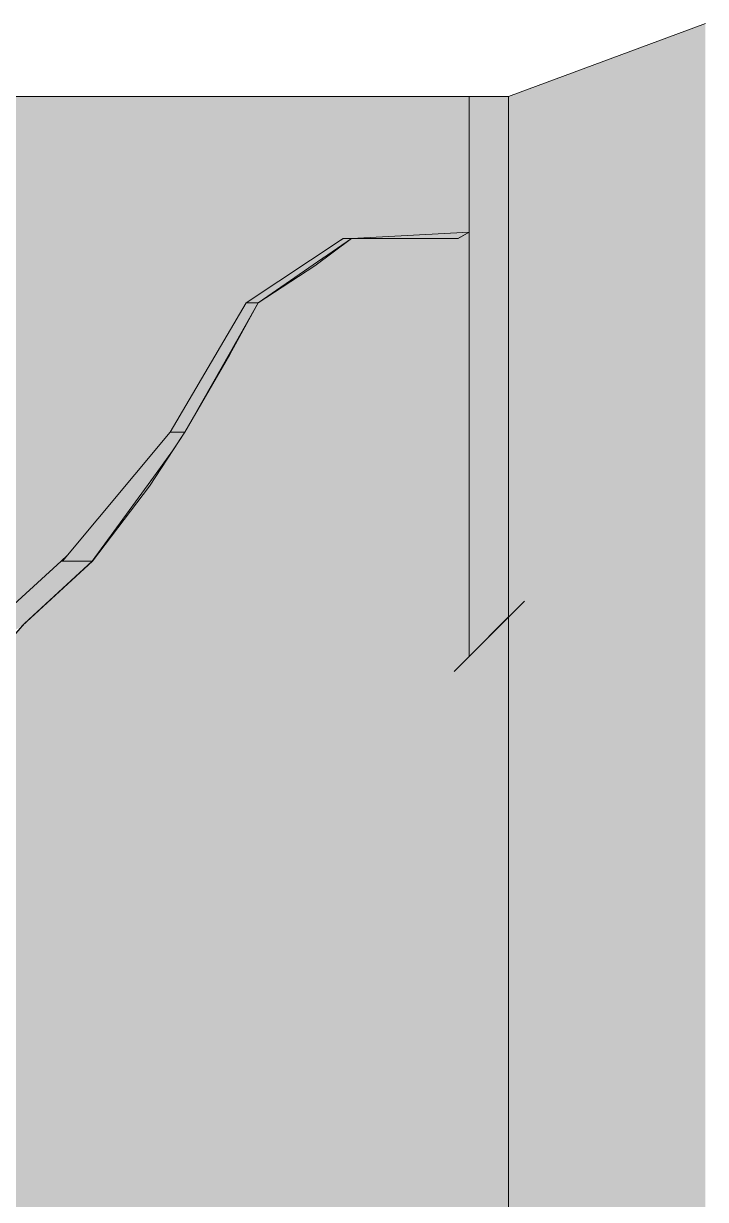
# Model space of a CAD drawing. Header units: centimetres. Extents: x -4381 to 5639, y -3920 to 4826.
# Drawn here: x 45.46 to 50.75, y 10.11 to 19.22 of the extents above; entities that cross this region are included whole.
import ezdxf
from ezdxf.xclip import XClip

# ---------------------------------------------------------------- set-up
doc = ezdxf.new("R2010")
doc.units = ezdxf.units.CM
doc.header["$MEASUREMENT"] = 0
doc.header["$XCLIPFRAME"] = 0
doc.set_wipeout_variables(frame=1)
doc.linetypes.add('Wipeout_Contour', pattern=[100, 0, -100])
for name, color, linetype in [('0- SITE', 7, 'Continuous'), ('Drawing & Figure', 7, 'Continuous'), ('Mur de clôture', 7, 'Continuous')]:
    doc.layers.add(name, color=color, linetype=linetype)
for name, color, linetype, lineweight in [('0- SITE_Pen_No__1', 7, 'Continuous', 5), ('0_Pen_No__1', 7, 'Continuous', 5), ('Mur de clôture_Pen_No__2', 8, 'Continuous', 5), ('Mur de clôture_Pen_No__7', 7, 'Continuous', 5)]:
    doc.layers.add(name, color=color, linetype=linetype, lineweight=lineweight)
for name, color, linetype, lineweight, true_color in [('0- SITE_Pen_No__158', 7, 'Continuous', 5, 0x7b6544), ('0- SITE_Pen_No__180', 7, 'Continuous', 5, 0xe2e3c6), ('0- SITE_Pen_No__61', 7, 'Continuous', 5, 0x6a6a6a)]:
    doc.layers.add(name, color=color, linetype=linetype, lineweight=lineweight, true_color=true_color)

# ---------------------------------------------------------------- blocks, each defined once
blk = doc.blocks.new('Drawing_9_9', base_point=(-322.8585, 10.6179))
at = {"layer": '0_Pen_No__1', "linetype": 'Continuous', "ltscale": 10}
for p, q in [((49.2205, 18.6562), (50.7464, 19.2218)), ((49.2205, 14.6235), (49.2205, 18.6562))]:
    blk.add_line(p, q, dxfattribs=at)
at = {"layer": 'Mur de clôture_Pen_No__7', "linetype": 'Continuous', "ltscale": 10}
blk.add_line((49.2205, 18.6562), (49.2205, 5.9179), dxfattribs=at)
at = {"color": 254, "linetype": 'Wipeout_Contour', "lineweight": 0, "ltscale": 156.048855}
blk.add_wipeout([(48.8267, 17.5562), (48.8292, 17.5562), (48.9149, 17.6046)], dxfattribs=at).dxf.layer = '0- SITE'
at = {"color": 254, "linetype": 'Wipeout_Contour', "lineweight": 0, "ltscale": 152.861813}
blk.add_wipeout([(47.9376, 17.5562), (47.7189, 17.3454), (48.0019, 17.5562)], dxfattribs=at).dxf.layer = '0- SITE'
at = {"color": 254, "linetype": 'Wipeout_Contour', "lineweight": 0, "ltscale": 150.462498}
blk.add_wipeout([(47.1855, 17.0562), (47.0602, 16.6574), (47.2786, 17.0562)], dxfattribs=at).dxf.layer = '0- SITE'
at = {"color": 254, "linetype": 'Wipeout_Contour', "lineweight": 0, "ltscale": 147.771743}
blk.add_wipeout([(46.4374, 15.6376), (46.7114, 16.0562), (46.5963, 16.0562)], dxfattribs=at).dxf.layer = '0- SITE'
at = {"layer": '0- SITE_Pen_No__158', "linetype": 'Continuous', "ltscale": 10}
for points in [[(47.1855, 17.0562), (47.0602, 16.6574), (47.2786, 17.0562)], [(46.4374, 15.6376), (46.7114, 16.0562), (46.5963, 16.0562)]]:
    blk.add_hatch(color=256, dxfattribs=at).paths.add_polyline_path(points)
at = {"layer": '0- SITE_Pen_No__61', "linetype": 'Continuous', "ltscale": 10}
for points in [[(48.8267, 17.5562), (48.8292, 17.5562), (48.9149, 17.6046)], [(47.9376, 17.5562), (47.7189, 17.3454), (48.0019, 17.5562)]]:
    blk.add_hatch(color=256, dxfattribs=at).paths.add_polyline_path(points)
at = {"color": 254, "linetype": 'Wipeout_Contour', "lineweight": 0, "ltscale": 194.650447}
blk.add_wipeout([(45.7631, 15.0562), (45.9951, 15.0562), (46.4374, 15.6376), (46.5963, 16.0562)], dxfattribs=at).dxf.layer = '0- SITE'
at = {"layer": '0- SITE_Pen_No__158', "linetype": 'Continuous', "ltscale": 10}
blk.add_hatch(color=256, dxfattribs=at).paths.add_polyline_path([(45.7631, 15.0562), (45.9951, 15.0562), (46.4374, 15.6376), (46.5963, 16.0562)])
at = {"color": 254, "linetype": 'Wipeout_Contour', "lineweight": 0, "ltscale": 198.667696}
blk.add_wipeout([(46.5963, 16.0562), (46.7114, 16.0562), (47.0602, 16.6574), (47.1855, 17.0562)], dxfattribs=at).dxf.layer = '0- SITE'
at = {"color": 254, "linetype": 'Wipeout_Contour', "lineweight": 0, "ltscale": 142.181505}
blk.add_wipeout([(45.7631, 15.0562), (44.6779, 14.0562), (44.684, 14.0562)], dxfattribs=at).dxf.layer = '0- SITE'
at = {"layer": '0- SITE_Pen_No__158', "linetype": 'Continuous', "ltscale": 10}
for points in [[(46.5963, 16.0562), (46.7114, 16.0562), (47.0602, 16.6574), (47.1855, 17.0562)], [(45.7631, 15.0562), (44.6779, 14.0562), (44.684, 14.0562)]]:
    blk.add_hatch(color=256, dxfattribs=at).paths.add_polyline_path(points)
at = {"color": 254, "linetype": 'Wipeout_Contour', "lineweight": 0, "ltscale": 202.283372}
blk.add_wipeout([(47.9376, 17.5562), (47.1855, 17.0562), (47.2786, 17.0562), (47.7189, 17.3454)], dxfattribs=at).dxf.layer = '0- SITE'
at = {"color": 254, "linetype": 'Wipeout_Contour', "lineweight": 0, "ltscale": 142.136572}
blk.add_wipeout([(45.7532, 15.0562), (44.6593, 14.0562), (44.6628, 14.0562)], dxfattribs=at).dxf.layer = '0- SITE'
at = {"layer": '0- SITE_Pen_No__158', "linetype": 'Continuous', "ltscale": 10}
blk.add_hatch(color=256, dxfattribs=at).paths.add_polyline_path([(45.7532, 15.0562), (44.6593, 14.0562), (44.6628, 14.0562)])
at = {"layer": '0- SITE_Pen_No__61', "linetype": 'Continuous', "ltscale": 10}
blk.add_hatch(color=256, dxfattribs=at).paths.add_polyline_path([(47.9376, 17.5562), (47.1855, 17.0562), (47.2786, 17.0562), (47.7189, 17.3454)])
at = {"color": 254, "linetype": 'Wipeout_Contour', "lineweight": 0, "ltscale": 142.151129}
blk.add_wipeout([(45.7605, 15.0562), (44.6628, 14.0562), (44.6779, 14.0562)], dxfattribs=at).dxf.layer = '0- SITE'
at = {"layer": '0- SITE_Pen_No__158', "linetype": 'Continuous', "ltscale": 10}
blk.add_hatch(color=256, dxfattribs=at).paths.add_polyline_path([(45.7605, 15.0562), (44.6628, 14.0562), (44.6779, 14.0562)])
at = {"color": 254, "linetype": 'Wipeout_Contour', "lineweight": 0, "ltscale": 192.813543}
blk.add_wipeout([(45.7515, 15.0562), (45.7532, 15.0562), (45.7944, 15.0938), (45.7997, 15.1001)], dxfattribs=at).dxf.layer = '0- SITE'
at = {"layer": '0- SITE_Pen_No__158', "linetype": 'Continuous', "ltscale": 10}
blk.add_hatch(color=256, dxfattribs=at).paths.add_polyline_path([(45.7515, 15.0562), (45.7532, 15.0562), (45.7944, 15.0938), (45.7997, 15.1001)])
at = {"color": 254, "linetype": 'Wipeout_Contour', "lineweight": 0, "ltscale": 192.889149}
blk.add_wipeout([(45.7532, 15.0562), (45.7605, 15.0562), (45.7715, 15.0663), (45.7944, 15.0938)], dxfattribs=at).dxf.layer = '0- SITE'
at = {"layer": '0- SITE_Pen_No__158', "linetype": 'Continuous', "ltscale": 10}
blk.add_hatch(color=256, dxfattribs=at).paths.add_polyline_path([(45.7532, 15.0562), (45.7605, 15.0562), (45.7715, 15.0663), (45.7944, 15.0938)])
at = {"color": 254, "linetype": 'Wipeout_Contour', "lineweight": 0, "ltscale": 142.838404}
blk.add_wipeout([(44.6593, 14.0562), (45.7532, 15.0562), (45.7515, 15.0562)], dxfattribs=at).dxf.layer = '0- SITE'
at = {"layer": '0- SITE_Pen_No__158', "linetype": 'Continuous', "ltscale": 10}
blk.add_hatch(color=256, dxfattribs=at).paths.add_polyline_path([(44.6593, 14.0562), (45.7532, 15.0562), (45.7515, 15.0562)])
at = {"color": 254, "linetype": 'Wipeout_Contour', "lineweight": 0, "ltscale": 142.855071}
blk.add_wipeout([(44.6628, 14.0562), (45.7605, 15.0562), (45.7532, 15.0562)], dxfattribs=at).dxf.layer = '0- SITE'
at = {"layer": '0- SITE_Pen_No__158', "linetype": 'Continuous', "ltscale": 10}
blk.add_hatch(color=256, dxfattribs=at).paths.add_polyline_path([(44.6628, 14.0562), (45.7605, 15.0562), (45.7532, 15.0562)])
at = {"color": 254, "linetype": 'Wipeout_Contour', "lineweight": 0, "ltscale": 142.874705}
blk.add_wipeout([(44.6779, 14.0562), (45.7631, 15.0562), (45.7605, 15.0562)], dxfattribs=at).dxf.layer = '0- SITE'
at = {"layer": '0- SITE_Pen_No__158', "linetype": 'Continuous', "ltscale": 10}
blk.add_hatch(color=256, dxfattribs=at).paths.add_polyline_path([(44.6779, 14.0562), (45.7631, 15.0562), (45.7605, 15.0562)])
at = {"color": 254, "linetype": 'Wipeout_Contour', "lineweight": 0, "ltscale": 144.644671}
blk.add_wipeout([(45.7605, 15.0562), (45.7631, 15.0562), (45.7715, 15.0663)], dxfattribs=at).dxf.layer = '0- SITE'
at = {"layer": '0- SITE_Pen_No__158', "linetype": 'Continuous', "ltscale": 10}
blk.add_hatch(color=256, dxfattribs=at).paths.add_polyline_path([(45.7605, 15.0562), (45.7631, 15.0562), (45.7715, 15.0663)])
at = {"color": 254, "linetype": 'Wipeout_Contour', "lineweight": 0, "ltscale": 190.916194}
blk.add_wipeout([(45.7631, 15.0562), (44.684, 14.0562), (45.4529, 14.5579), (45.9951, 15.0562)], dxfattribs=at).dxf.layer = '0- SITE'
at = {"layer": '0- SITE_Pen_No__158', "linetype": 'Continuous', "ltscale": 10}
blk.add_hatch(color=256, dxfattribs=at).paths.add_polyline_path([(45.7631, 15.0562), (44.684, 14.0562), (45.4529, 14.5579), (45.9951, 15.0562)])
at = {"color": 254, "linetype": 'Wipeout_Contour', "lineweight": 0, "ltscale": 729.282219}
blk.add_wipeout([(42.0747, 18.6562), (42.0747, 17.0562), (43.5511, 17.0562), (43.8585, 16.5562), (44.0382, 16.0562), (44.5886, 15.5562), (44.8495, 14.2304), (45.7515, 15.0562), (45.7997, 15.1001), (46.5963, 16.0562), (47.1855, 17.0562), (47.9376, 17.5562), (48.8267, 17.5562), (48.9149, 17.6046), (48.9149, 18.6562)], dxfattribs=at).dxf.layer = 'Mur de clôture'
at = {"layer": '0- SITE_Pen_No__180', "linetype": 'Continuous', "lineweight": 0, "ltscale": 10, "true_color": 0x383831}
blk.add_hatch(color=250, dxfattribs=at).paths.add_polyline_path([(4.808, 2.5776), (4.808, 0.9963), (48.9149, 0.9963), (48.9149, 17.6046), (48.8292, 17.5562), (48.7669, 17.5562), (48.0019, 17.5562), (47.7189, 17.3454), (47.2786, 17.0562), (47.0602, 16.6574), (46.7114, 16.0562), (46.4374, 15.6376), (45.9951, 15.0562), (45.4529, 14.5579), (45.0142, 14.0562), (44.6341, 13.0532), (44.0861, 12.0562), (43.8029, 11.565), (43.2379, 11.0562), (43.0449, 10.9601), (42.4601, 10.8562), (42.2793, 10.7155), (41.6733, 10.5562), (41.4937, 10.5562), (40.8152, 10.5562), (40.0725, 10.5562), (39.9185, 10.5562), (39.3811, 10.5562), (38.5892, 10.5562), (37.5456, 10.5562), (36.9639, 10.5562), (36.1516, 10.5562), (36.1033, 10.5562), (36.0434, 10.5562), (35.9707, 10.5562), (35.8866, 10.5562), (35.793, 10.5562), (35.6925, 10.5562), (35.5874, 10.5562), (35.4807, 10.5562), (34.3163, 10.5562), (34.0901, 10.5562), (33.8798, 10.5562), (33.6791, 10.5562), (33.4064, 10.5562), (32.7237, 10.5562), (32.446, 10.5562), (31.9569, 10.5562), (31.1347, 10.4289), (30.4354, 10.3185), (30.0709, 10.2587), (28.8636, 10.0562), (28.2899, 9.9821), (24.8118, 9.5562), (24.0546, 9.4625), (24.0169, 9.4583), (23.9714, 9.4532), (23.917, 9.4471), (23.852, 9.4394), (23.7734, 9.4297), (23.6765, 9.4169), (23.5534, 9.3999), (23.3917, 9.3765), (23.1712, 9.3437), (22.8555, 9.296), (22.3735, 9.2223), (21.5664, 9.0982), (21.2941, 9.0562), (20.574, 8.874), (19.5629, 8.6183), (19.438, 8.5867), (19.3173, 8.5562), (19.2208, 8.5313), (19.0216, 8.4799), (18.8262, 8.4287), (18.7839, 8.4178), (18.7238, 8.4025), (18.639, 8.3808), (18.5211, 8.3508), (18.3638, 8.3109), (18.1698, 8.2617), (17.9561, 8.2076), (17.7438, 8.154), (17.3573, 8.0562), (17.3355, 8.0508), (17.2683, 8.0332), (17.2271, 8.023), (17.0947, 7.9887), (17.0253, 7.9707), (16.8086, 7.917), (15.9229, 7.6972), (15.355, 7.5562), (15.2279, 7.4578), (13.3426, 6.0562), (12.1609, 5.6143), (12.0738, 5.5822), (12.0051, 5.5562), (11.4168, 5.4214), (11.2499, 5.0562), (10.7887, 4.7495), (10.5433, 4.5562), (10.0837, 4.2502), (9.8357, 4.0562), (9.582, 4.0562), (9.0941, 4.0562), (8.5391, 4.0562), (8.2843, 4.0562), (5.7122, 2.8878), (5.6925, 2.8787), (5.6694, 2.8679), (5.6421, 2.855), (5.0928, 2.6632), (5.0539, 2.6534), (5.0176, 2.6439), (4.9838, 2.6347), (4.9524, 2.6258), (4.9233, 2.6172), (4.8963, 2.6088), (4.8484, 2.5927)])
at = {"layer": '0_Pen_No__1', "linetype": 'Continuous', "lineweight": 0, "ltscale": 10, "true_color": 0x000000}
blk.add_hatch(color=18, dxfattribs=at).paths.add_polyline_path([(1, 0.9963), (50.7464, 0.9963), (50.7464, 19.2218), (49.2205, 18.6562), (49.2205, 14.6235), (48.9149, 14.3179), (48.9149, 17.6046), (48.0019, 17.5562), (47.2786, 17.0562), (46.7114, 16.0562), (46.6161, 15.9106), (45.9922, 15.0562), (45.4682, 14.572), (45.0207, 14.0636), (44.0673, 12.0758), (43.2379, 11.0562), (43.0389, 10.9584), (42.4747, 10.8562), (41.5926, 10.6087), (33.529, 10.5562), (31.6354, 10.5562), (28.3807, 10.0562), (24.3166, 9.5586), (21.0468, 9.0661), (18.929, 8.5207), (15.3114, 7.5562), (13.2937, 6.0562), (12.029, 5.5832), (11.4168, 5.4214), (11.0153, 5.1967), (9.9396, 4.8498), (8.6287, 4.6118), (6.508, 4.5562), (6.508, 3.2552), (5.7171, 2.89), (4.808, 2.6091), (1, 2.6334)])
at = {"layer": 'Mur de clôture', "linetype": 'Continuous', "lineweight": 0, "ltscale": 10, "true_color": 0x000000}
blk.add_hatch(color=18, dxfattribs=at).paths.add_polyline_path([(48.9149, 18.6562), (48.9149, 5.9179), (49.2205, 5.9179), (49.2205, 18.6562), (48.9535, 18.6562)])
at = {"layer": 'Mur de clôture_Pen_No__2', "linetype": 'Continuous', "ltscale": 10}
blk.add_hatch(color=256, dxfattribs=at).paths.add_polyline_path([(42.0747, 18.6562), (42.0747, 17.0562), (43.5511, 17.0562), (43.8585, 16.5562), (44.0382, 16.0562), (44.5886, 15.5562), (44.8495, 14.2304), (45.7515, 15.0562), (45.7997, 15.1001), (46.5963, 16.0562), (47.1855, 17.0562), (47.9376, 17.5562), (48.8267, 17.5562), (48.9149, 17.6046), (48.9149, 18.6562)])
at = {"layer": '0- SITE_Pen_No__1', "linetype": 'Continuous', "ltscale": 10}
for p, q in [((48.9149, 17.6046), (48.8267, 17.5562)), ((48.9149, 17.6046), (48.8292, 17.5562)), ((47.1855, 17.0562), (47.9376, 17.5562)), ((48.0019, 17.5562), (47.9376, 17.5562)), ((46.5963, 16.0562), (47.1855, 17.0562)), ((47.2786, 17.0562), (47.1855, 17.0562)), ((46.5963, 16.0562), (45.7631, 15.0562)), ((46.7114, 16.0562), (46.5963, 16.0562)), ((45.7515, 15.0562), (44.6593, 14.0562)), ((45.7997, 15.1001), (45.7515, 15.0562)), ((45.7515, 15.0562), (45.7532, 15.0562)), ((45.7532, 15.0562), (45.7605, 15.0562)), ((45.7605, 15.0562), (45.7631, 15.0562)), ((45.9951, 15.0562), (45.7631, 15.0562))]:
    blk.add_line(p, q, dxfattribs=at)
at = {"layer": '0- SITE_Pen_No__1', "linetype": 'Continuous', "ltscale": 10, "flags": 128}
for points in [[(48.0019, 17.5562), (47.7189, 17.3454), (47.2786, 17.0562)], [(48.8292, 17.5562), (48.7669, 17.5562), (48.0019, 17.5562)], [(47.2786, 17.0562), (47.0602, 16.6574), (46.7114, 16.0562), (46.4374, 15.6376), (45.9951, 15.0562), (45.4529, 14.5579), (45.0142, 14.0562), (44.6341, 13.0532), (44.0861, 12.0562), (43.8029, 11.565), (43.2379, 11.0562), (43.0449, 10.9601), (42.4601, 10.8562)]]:
    blk.add_lwpolyline(points, dxfattribs=at)
at = {"layer": '0_Pen_No__1', "linetype": 'Continuous', "ltscale": 10}
for p, q in [((48.0019, 17.5562), (48.9149, 17.6046)), ((48.9149, 17.6046), (48.9149, 14.3179)), ((47.2786, 17.0562), (48.0019, 17.5562)), ((46.7114, 16.0562), (47.2786, 17.0562)), ((46.6161, 15.9106), (46.7114, 16.0562)), ((45.9922, 15.0562), (46.6161, 15.9106)), ((45.4682, 14.572), (45.9922, 15.0562)), ((48.7985, 14.2014), (49.3426, 14.7456)), ((48.9149, 14.3179), (49.2205, 14.6235)), ((45.0207, 14.0636), (45.4682, 14.572))]:
    blk.add_line(p, q, dxfattribs=at)
at = {"layer": 'Mur de clôture_Pen_No__7', "linetype": 'Continuous', "ltscale": 10}
for p, q in [((42.0747, 18.6562), (48.9149, 18.6562)), ((48.9149, 18.6562), (48.9149, 17.6046))]:
    blk.add_line(p, q, dxfattribs=at)
at = {"layer": 'Mur de clôture_Pen_No__7', "linetype": 'Continuous', "ltscale": 10, "flags": 128}
blk.add_lwpolyline([(49.2205, 18.6562), (48.9535, 18.6562), (48.9149, 18.6562)], dxfattribs=at)

msp = doc.modelspace()

# ---------------------------------------------------------------- block references
at = {"layer": 'Drawing & Figure', "color": 151, "linetype": 'Continuous', "lineweight": 5, "ltscale": 10, "true_color": 0x80c2ff}
ref = msp.add_blockref('Drawing_9_9', (-322.85847, 10.61787), dxfattribs=at)
XClip(ref).set_block_clipping_path([(1, 0.9963282177), (50.7463984619, 21.3288080632)])

doc.saveas('drawing.dxf')
